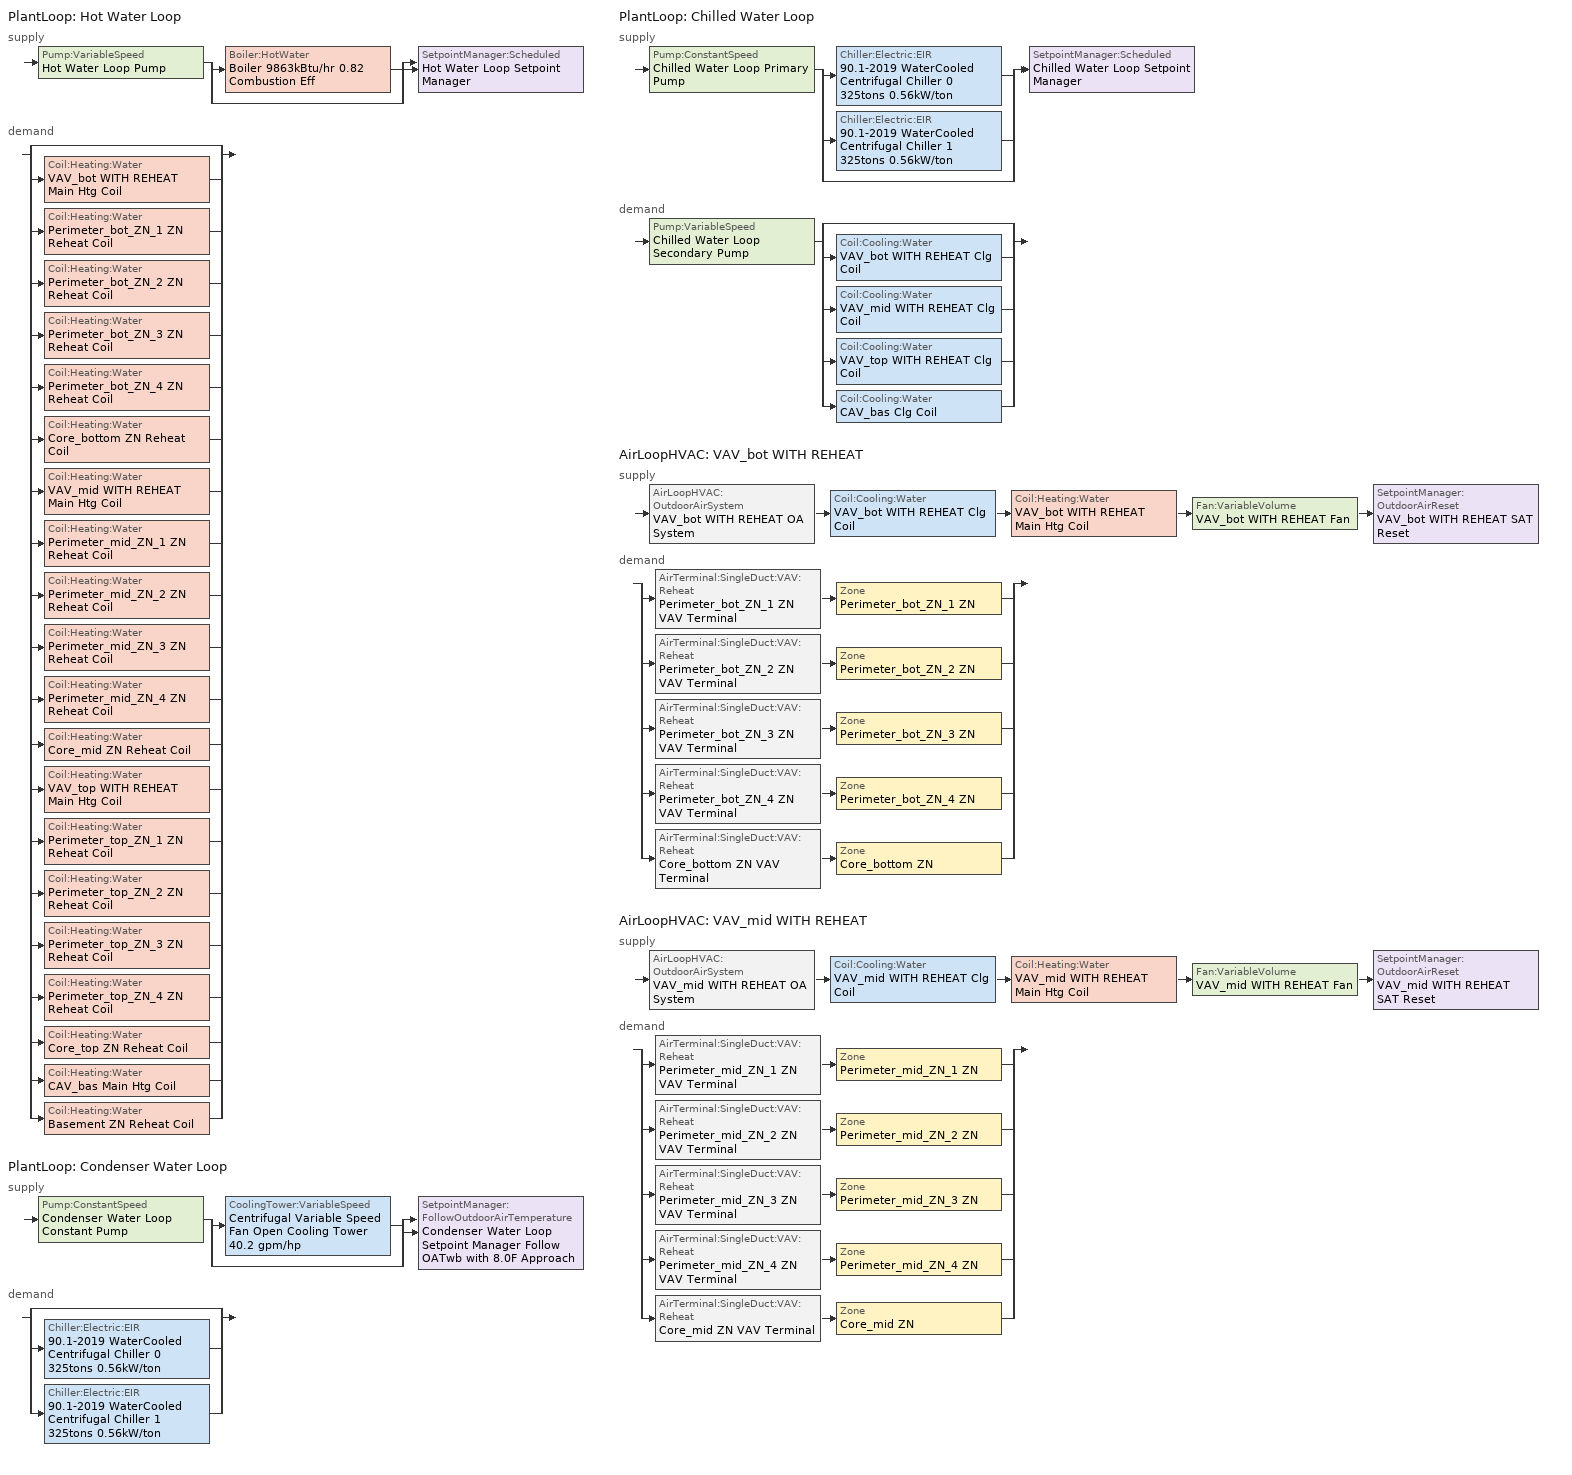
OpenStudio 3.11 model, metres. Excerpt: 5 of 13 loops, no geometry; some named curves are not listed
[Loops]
PlantLoop 'Hot Water Loop'
 supply: Pump:VariableSpeed 'Hot Water Loop Pump' > split
  | Boiler:HotWater 'Boiler 9863kBtu/hr 0.82 Combustion Eff'
  | bypass
  join > SetpointManager:Scheduled 'Hot Water Loop Setpoint Manager'
 demand: split
  | bypass
  | Coil:Heating:Water 'VAV_bot WITH REHEAT Main Htg Coil'
  | Coil:Heating:Water 'Perimeter_bot_ZN_1 ZN Reheat Coil'
  | Coil:Heating:Water 'Perimeter_bot_ZN_2 ZN Reheat Coil'
  | Coil:Heating:Water 'Perimeter_bot_ZN_3 ZN Reheat Coil'
  | Coil:Heating:Water 'Perimeter_bot_ZN_4 ZN Reheat Coil'
  | Coil:Heating:Water 'Core_bottom ZN Reheat Coil'
  | Coil:Heating:Water 'VAV_mid WITH REHEAT Main Htg Coil'
  | Coil:Heating:Water 'Perimeter_mid_ZN_1 ZN Reheat Coil'
  | Coil:Heating:Water 'Perimeter_mid_ZN_2 ZN Reheat Coil'
  | Coil:Heating:Water 'Perimeter_mid_ZN_3 ZN Reheat Coil'
  | Coil:Heating:Water 'Perimeter_mid_ZN_4 ZN Reheat Coil'
  | Coil:Heating:Water 'Core_mid ZN Reheat Coil'
  | Coil:Heating:Water 'VAV_top WITH REHEAT Main Htg Coil'
  | Coil:Heating:Water 'Perimeter_top_ZN_1 ZN Reheat Coil'
  | Coil:Heating:Water 'Perimeter_top_ZN_2 ZN Reheat Coil'
  | Coil:Heating:Water 'Perimeter_top_ZN_3 ZN Reheat Coil'
  | Coil:Heating:Water 'Perimeter_top_ZN_4 ZN Reheat Coil'
  | Coil:Heating:Water 'Core_top ZN Reheat Coil'
  | Coil:Heating:Water 'CAV_bas Main Htg Coil'
  | Coil:Heating:Water 'Basement ZN Reheat Coil'
PlantLoop 'Condenser Water Loop'
 supply: Pump:ConstantSpeed 'Condenser Water Loop Constant Pump' > split
  | CoolingTower:VariableSpeed 'Centrifugal Variable Speed Fan Open Cooling Tower 40.2 gpm/hp'
  | bypass
  join > SetpointManager:FollowOutdoorAirTemperature 'Condenser Water Loop Setpoint Manager Follow OATwb with 8.0F Approach'
 demand: split
  | bypass
  | Chiller:Electric:EIR '90.1-2019 WaterCooled  Centrifugal Chiller 0 325tons 0.56kW/ton'
  | Chiller:Electric:EIR '90.1-2019 WaterCooled  Centrifugal Chiller 1 325tons 0.56kW/ton'
PlantLoop 'Chilled Water Loop'
 supply: Pump:ConstantSpeed 'Chilled Water Loop Primary Pump' > split
  | Chiller:Electric:EIR '90.1-2019 WaterCooled  Centrifugal Chiller 0 325tons 0.56kW/ton'
  | Chiller:Electric:EIR '90.1-2019 WaterCooled  Centrifugal Chiller 1 325tons 0.56kW/ton'
  | bypass
  join > SetpointManager:Scheduled 'Chilled Water Loop Setpoint Manager'
 demand: Pump:VariableSpeed 'Chilled Water Loop Secondary Pump' > split
  | bypass
  | Coil:Cooling:Water 'VAV_bot WITH REHEAT Clg Coil'
  | Coil:Cooling:Water 'VAV_mid WITH REHEAT Clg Coil'
  | Coil:Cooling:Water 'VAV_top WITH REHEAT Clg Coil'
  | Coil:Cooling:Water 'CAV_bas Clg Coil'
AirLoopHVAC 'VAV_bot WITH REHEAT'
 supply: AirLoopHVAC:OutdoorAirSystem 'VAV_bot WITH REHEAT OA System' > Coil:Cooling:Water 'VAV_bot WITH REHEAT Clg Coil' > Coil:Heating:Water 'VAV_bot WITH REHEAT Main Htg Coil' > Fan:VariableVolume 'VAV_bot WITH REHEAT Fan' > SetpointManager:OutdoorAirReset 'VAV_bot WITH REHEAT SAT Reset'
 demand: split
  | AirTerminal:SingleDuct:VAV:Reheat 'Perimeter_bot_ZN_1 ZN VAV Terminal' > Zone 'Perimeter_bot_ZN_1 ZN'
  | AirTerminal:SingleDuct:VAV:Reheat 'Perimeter_bot_ZN_2 ZN VAV Terminal' > Zone 'Perimeter_bot_ZN_2 ZN'
  | AirTerminal:SingleDuct:VAV:Reheat 'Perimeter_bot_ZN_3 ZN VAV Terminal' > Zone 'Perimeter_bot_ZN_3 ZN'
  | AirTerminal:SingleDuct:VAV:Reheat 'Perimeter_bot_ZN_4 ZN VAV Terminal' > Zone 'Perimeter_bot_ZN_4 ZN'
  | AirTerminal:SingleDuct:VAV:Reheat 'Core_bottom ZN VAV Terminal' > Zone 'Core_bottom ZN'
AirLoopHVAC 'VAV_mid WITH REHEAT'
 supply: AirLoopHVAC:OutdoorAirSystem 'VAV_mid WITH REHEAT OA System' > Coil:Cooling:Water 'VAV_mid WITH REHEAT Clg Coil' > Coil:Heating:Water 'VAV_mid WITH REHEAT Main Htg Coil' > Fan:VariableVolume 'VAV_mid WITH REHEAT Fan' > SetpointManager:OutdoorAirReset 'VAV_mid WITH REHEAT SAT Reset'
 demand: split
  | AirTerminal:SingleDuct:VAV:Reheat 'Perimeter_mid_ZN_1 ZN VAV Terminal' > Zone 'Perimeter_mid_ZN_1 ZN'
  | AirTerminal:SingleDuct:VAV:Reheat 'Perimeter_mid_ZN_2 ZN VAV Terminal' > Zone 'Perimeter_mid_ZN_2 ZN'
  | AirTerminal:SingleDuct:VAV:Reheat 'Perimeter_mid_ZN_3 ZN VAV Terminal' > Zone 'Perimeter_mid_ZN_3 ZN'
  | AirTerminal:SingleDuct:VAV:Reheat 'Perimeter_mid_ZN_4 ZN VAV Terminal' > Zone 'Perimeter_mid_ZN_4 ZN'
  | AirTerminal:SingleDuct:VAV:Reheat 'Core_mid ZN VAV Terminal' > Zone 'Core_mid ZN'
[Sizing:Zone] Zone Cooling Design Supply Air Temperature Input Method=SupplyAirTemperature; Zone Cooling Design Supply Air Temperature Difference {deltaC}=11.11; Zone Heating Design Supply Air Temperature Input Method=SupplyAirTemperature; Zone Heating Design Supply Air Temperature {C}=40; Zone Heating Design Supply Air Temperature Difference {deltaC}=11.11; Zone Cooling Design Supply Air Humidity Ratio {kg-H2O/kg-air}=0.0085; Zone Heating Design Supply Air Humidity Ratio {kg-H2O/kg-air}=0.008; Heating Design Air Flow Method=DesignDay; Account for Dedicated Outdoor Air System=No; Dedicated Outdoor Air System Control Strategy=NeutralSupplyAir; Dedicated Outdoor Air Low Setpoint Temperature for Design {C}=autosize; Dedicated Outdoor Air High Setpoint Temperature for Design {C}=autosize; Zone Load Sizing Method=Sensible Load Only No Latent Load; Zone Latent Cooling Design Supply Air Humidity Ratio Input Method=HumidityRatioDifference; Zone Cooling Design Supply Air Humidity Ratio Difference {kgWater/kgDryAir}=0.005; Zone Latent Heating Design Supply Air Humidity Ratio Input Method=HumidityRatioDifference; Zone Humidification Design Supply Air Humidity Ratio Difference {kgWater/kgDryAir}=0.005; Sizing Option=Coincident; Heating Coil Sizing Method=None; Maximum Heating Capacity To Cooling Load Sizing Ratio {W/W}=1
Name | Zone Cooling Design Supply Air Temperature {C} | Cooling Design Air Flow Method | Heating Maximum Air Flow Fraction | Design Minimum Zone Ventilation Efficiency
Core_bottom ZN; Core_mid ZN; Perimeter_bot_ZN_1 ZN; Perimeter_bot_ZN_2 ZN; Perimeter_bot_ZN_3 ZN; Perimeter_bot_ZN_4 ZN; Perimeter_mid_ZN_1 ZN; Perimeter_mid_ZN_2 ZN; Perimeter_mid_ZN_3 ZN; Perimeter_mid_ZN_4 ZN | 12.7778 | DesignDayWithLimit | 1 | 0.6
GroundFloor_Plenum ZN; MidFloor_Plenum ZN; TopFloor_Plenum ZN | 14 | DesignDay
[Zone equipment]
Core_bottom ZN: Core_bottom ZN VAV Terminal
Core_mid ZN: Core_mid ZN VAV Terminal
Perimeter_bot_ZN_1 ZN: Perimeter_bot_ZN_1 ZN VAV Terminal
Perimeter_bot_ZN_2 ZN: Perimeter_bot_ZN_2 ZN VAV Terminal
Perimeter_bot_ZN_3 ZN: Perimeter_bot_ZN_3 ZN VAV Terminal
Perimeter_bot_ZN_4 ZN: Perimeter_bot_ZN_4 ZN VAV Terminal
Perimeter_mid_ZN_1 ZN: Perimeter_mid_ZN_1 ZN VAV Terminal
Perimeter_mid_ZN_2 ZN: Perimeter_mid_ZN_2 ZN VAV Terminal
Perimeter_mid_ZN_3 ZN: Perimeter_mid_ZN_3 ZN VAV Terminal
Perimeter_mid_ZN_4 ZN: Perimeter_mid_ZN_4 ZN VAV Terminal
[PlantLoop] Glycol Concentration=0; Plant Loop Volume {m3}=Autocalculate; Load Distribution Scheme=Optimal
Name | Fluid Type | Minimum Loop Temperature {C} | Maximum Loop Temperature {C} | Common Pipe Simulation
Hot Water Loop | Water | 10
Condenser Water Loop |  | 5 | 80
Chilled Water Loop |  | 1 | 40 | CommonPipe
[Sizing:Plant]
Name | Loop Type | Design Loop Exit Temperature {C} | Loop Design Temperature Difference {deltaC} | Sizing Option | Zone Timesteps in Averaging Window | Coincident Sizing Factor Mode
Hot Water Loop | Heating | 82.2222 | 11.1111 | NonCoincident | 1 | None
Condenser Water Loop | Condenser | 29.4444 | 5.55556 | Coincident | 6 | GlobalCoolingSizingFactor
Chilled Water Loop | Cooling | 6.66667 | 8.33333 | NonCoincident | 1 | None
[SetpointManager:Scheduled] Control Variable=Temperature
Name | Schedule | Setpoint Node or NodeList
Hot Water Loop Setpoint Manager | Hot Water Loop Temp - 180F | Hot Water Loop Supply Outlet Node
Chilled Water Loop Setpoint Manager | Chilled Water Loop Temp - 44F | Chilled Water Loop Supply Outlet Node
[Pump:VariableSpeed] Motor Efficiency=0.946296; Coefficient 1 of the Part Load Performance Curve=0; Coefficient 2 of the Part Load Performance Curve=0.0205; Coefficient 3 of the Part Load Performance Curve=0.4101; Coefficient 4 of the Part Load Performance Curve=0.5753; Pump Control Type=Intermittent; Skin Loss Radiative Fraction=0.5; Design Power Sizing Method=PowerPerFlowPerPressure; Design Electric Power per Unit Flow Rate {W/(m3/s)}=348701.1; Design Shaft Power per Unit Flow Rate per Unit Head {W-s/m3-Pa}=1.28205; Design Minimum Flow Rate Fraction=0
Name | Rated Pump Head {Pa} | Fraction of Motor Inefficiencies to Fluid Stream
Hot Water Loop Pump | 179344
Chilled Water Loop Secondary Pump | 134508 | 0
[Boiler:HotWater]
Boiler 9863kBtu/hr 0.82 Combustion Eff: Fuel Type=NaturalGas; Nominal Thermal Efficiency=0.813; Efficiency Curve Temperature Evaluation Variable=LeavingBoiler; Normalized Boiler Efficiency Curve=Boiler with Minimum Turndown; Minimum Part Load Ratio=0; Maximum Part Load Ratio=1.2; Optimum Part Load Ratio=1; Water Outlet Upper Temperature Limit {C}=95; Boiler Flow Mode=LeavingSetpointModulated; On Cycle Parasitic Electric Load {W}=0; Off Cycle Parasitic Fuel Load {W}=0; Sizing Factor=1
[SetpointManager:FollowOutdoorAirTemperature]
Condenser Water Loop Setpoint Manager Follow OATwb with 8.0F Approach: Control Variable=Temperature; Reference Temperature Type=OutdoorAirWetBulb; Offset Temperature Difference {deltaC}=4.44444; Maximum Setpoint Temperature {C}=29.4444; Minimum Setpoint Temperature {C}=21.1111; Setpoint Node or NodeList=Condenser Water Loop Supply Outlet Node
[Pump:ConstantSpeed] Rated Flow Rate {m3/s}=autosize; Rated Power Consumption {W}=autosize; Fraction of Motor Inefficiencies to Fluid Stream=0; Pump Control Type=Intermittent; Design Power Sizing Method=PowerPerFlowPerPressure; Design Electric Power per Unit Flow Rate {W/(m3/s)}=348701.1; Design Shaft Power per Unit Flow Rate per Unit Head {W-s/m3-Pa}=1.28205
Name | Rated Pump Head {Pa} | Motor Efficiency
Condenser Water Loop Constant Pump | 148557 | 0.955395
Chilled Water Loop Primary Pump | 44836 | 0.927087
[CoolingTower:VariableSpeed]
Centrifugal Variable Speed Fan Open Cooling Tower 40.2 gpm/hp: Model Type=CoolToolsCrossFlow; Design Inlet Air Wet-Bulb Temperature {C}=25; Design Approach Temperature {deltaC}=4.44444; Design Range Temperature {deltaC}=5.55556; Design Water Flow Rate {m3/s}=autosize; Design Air Flow Rate {m3/s}=autosize; Design Fan Power {W}=36333.9; Fan Power Ratio Function of Air Flow Rate Ratio Curve=VSD-TWR-FAN-FPLR; Minimum Air Flow Rate Ratio=0.2; Fraction of Tower Capacity in Free Convection Regime=0.125; Basin Heater Capacity {W/K}=0; Basin Heater Setpoint Temperature {C}=2; Evaporation Loss Mode=SaturatedExit; Evaporation Loss Factor {percent/K}=0.2; Drift Loss Percent {percent}=0.008; Blowdown Calculation Mode=ConcentrationRatio; Blowdown Concentration Ratio=3; Number of Cells=2; Cell Control=MaximalCell; Sizing Factor=1
[Chiller:Electric:EIR] Reference Capacity {W}=Autosize; Reference COP {W/W}=6.28036; Reference Leaving Chilled Water Temperature {C}=6.66667; Reference Entering Condenser Fluid Temperature {C}=35; Reference Chilled Water Flow Rate {m3/s}=Autosize; Cooling Capacity Function of Temperature Curve=WaterCooled_Centrifugal_Chiller_2010_PathA_CAPFT; Electric Input to Cooling Output Ratio Function of Temperature Curve=WaterCooled_Centrifugal_Chiller_2010_PathA_EIRFT; Electric Input to Cooling Output Ratio Function of Part Load Ratio Curve=ChlrWtrCentPathAAllEIRRatio_fQRatio; Minimum Part Load Ratio=0.15; Maximum Part Load Ratio=1; Optimum Part Load Ratio=1; Minimum Unloading Ratio=0.25; Condenser Type=WaterCooled; Leaving Chilled Water Lower Temperature Limit {C}=2.22222; Chiller Flow Mode=ConstantFlow; Design Heat Recovery Water Flow Rate {m3/s}=Autosize; Sizing Factor=0.5; Basin Heater Setpoint Temperature {C}=10; Condenser Heat Recovery Relative Capacity Fraction=1; Condenser Flow Control=ConstantFlow; Condenser Minimum Flow Fraction=0.2; Thermosiphon Minimum Temperature Difference=0
90.1-2019 WaterCooled  Centrifugal Chiller 0 325tons 0.56kW/ton; 90.1-2019 WaterCooled  Centrifugal Chiller 1 325tons 0.56kW/ton
[AirLoopHVAC] Availability Schedule=OfficeLarge HVACOperationSchd; Design Supply Air Flow Rate {m3/s}=autosize; Design Return Air Flow Fraction of Supply Air Flow=1
VAV_bot WITH REHEAT; VAV_mid WITH REHEAT
[Sizing:System] Type of Load to Size On=Sensible; Central Heating Maximum System Air Flow Ratio=0.3; Preheat Design Temperature {C}=7.22222; Preheat Design Humidity Ratio {kg-H2O/kg-Air}=0.008; Precool Design Temperature {C}=12.7778; Precool Design Humidity Ratio {kg-H2O/kg-Air}=0.008; Central Cooling Design Supply Air Temperature {C}=12.7778; Central Heating Design Supply Air Temperature {C}=12.7778; Sizing Option=Coincident; 100% Outdoor Air in Cooling=No; 100% Outdoor Air in Heating=No; Central Cooling Design Supply Air Humidity Ratio {kg-H2O/kg-Air}=0.0085; Central Heating Design Supply Air Humidity Ratio {kg-H2O/kg-Air}=0.008; Cooling Design Air Flow Method=DesignDay; Heating Design Air Flow Method=DesignDay; System Outdoor Air Method=ZoneSum; Zone Maximum Outdoor Air Fraction=1; Cooling Supply Air Flow Rate Per Floor Area {m3/s-m2}=0.00996765; Cooling Fraction of Autosized Cooling Supply Air Flow Rate=1; Cooling Supply Air Flow Rate Per Unit Cooling Capacity {m3/s-W}=3.94755e-05; Heating Supply Air Flow Rate Per Floor Area {m3/s-m2}=0.00996765; Heating Fraction of Autosized Heating Supply Air Flow Rate=1; Heating Fraction of Autosized Cooling Supply Air Flow Rate=1; Heating Supply Air Flow Rate Per Unit Heating Capacity {m3/s-W}=3.15882e-05; Cooling Design Capacity Method=CoolingDesignCapacity; Cooling Design Capacity {W}=autosize; Cooling Design Capacity Per Floor Area {W/m2}=234.7; Fraction of Autosized Cooling Design Capacity=1; Heating Design Capacity Method=HeatingDesignCapacity; Heating Design Capacity {W}=autosize; Heating Design Capacity Per Floor Area {W/m2}=157; Fraction of Autosized Heating Design Capacity=1; Central Cooling Capacity Control Method=OnOff; Occupant Diversity=autosize; Heating Coil Sizing Method=None; Maximum Heating Capacity To Cooling Capacity Sizing Ratio {W/W}=1
Name | Design Outdoor Air Flow Rate {m3/s}
VAV_bot WITH REHEAT | 2.03056
VAV_mid WITH REHEAT | 20.3056
[Fan:VariableVolume] Availability Schedule=Always On Discrete; Pressure Rise {Pa}=1389.92; Maximum Flow Rate {m3/s}=Autosize; Fan Power Minimum Flow Rate Input Method=Fraction; Fan Power Minimum Flow Fraction=0.1; Fan Power Minimum Air Flow Rate {m3/s}=0; Motor In Airstream Fraction=1; Fan Power Coefficient 1=0.0407599; Fan Power Coefficient 2=0.088045; Fan Power Coefficient 3=-0.0729261; Fan Power Coefficient 4=0.94374; Fan Power Coefficient 5=0
Name | Fan Total Efficiency | Motor Efficiency
VAV_bot WITH REHEAT Fan | 0.6084 | 0.936
VAV_mid WITH REHEAT Fan | 0.6253 | 0.962
[Coil:Heating:Water] Availability Schedule=Always On Discrete; Rated Inlet Water Temperature {C}=82.2222; Rated Outlet Water Temperature {C}=71.1111
Name | Rated Inlet Air Temperature {C} | Rated Outlet Air Temperature {C}
VAV_bot WITH REHEAT Main Htg Coil; VAV_mid WITH REHEAT Main Htg Coil; VAV_top WITH REHEAT Main Htg Coil | 7.22222 | 12.7778
Perimeter_bot_ZN_1 ZN Reheat Coil; Perimeter_bot_ZN_2 ZN Reheat Coil; Perimeter_bot_ZN_3 ZN Reheat Coil; Perimeter_bot_ZN_4 ZN Reheat Coil; Core_bottom ZN Reheat Coil; Perimeter_mid_ZN_1 ZN Reheat Coil; Perimeter_mid_ZN_2 ZN Reheat Coil; Perimeter_mid_ZN_3 ZN Reheat Coil; Perimeter_mid_ZN_4 ZN Reheat Coil; Core_mid ZN Reheat Coil; Perimeter_top_ZN_1 ZN Reheat Coil; Perimeter_top_ZN_2 ZN Reheat Coil; Perimeter_top_ZN_3 ZN Reheat Coil; Perimeter_top_ZN_4 ZN Reheat Coil; Core_top ZN Reheat Coil | 12.7778 | 40
CAV_bas Main Htg Coil | 7.22222 | 16.6667
Basement ZN Reheat Coil | 16.6667 | 50
[Controller:WaterCoil] Minimum Actuated Flow {m3/s}=0
Name | Water Coil | Action | Controller Convergence Tolerance {deltaC}
VAV_bot WITH REHEAT Main Htg Coil Controller | VAV_bot WITH REHEAT Main Htg Coil | Normal | 0.1
VAV_bot WITH REHEAT Clg Coil Controller | VAV_bot WITH REHEAT Clg Coil | Reverse
Perimeter_bot_ZN_1 ZN Reheat Coil Controller | Perimeter_bot_ZN_1 ZN Reheat Coil | Normal | 0.1
Perimeter_bot_ZN_2 ZN Reheat Coil Controller | Perimeter_bot_ZN_2 ZN Reheat Coil | Normal | 0.1
Perimeter_bot_ZN_3 ZN Reheat Coil Controller | Perimeter_bot_ZN_3 ZN Reheat Coil | Normal | 0.1
Perimeter_bot_ZN_4 ZN Reheat Coil Controller | Perimeter_bot_ZN_4 ZN Reheat Coil | Normal | 0.1
Core_bottom ZN Reheat Coil Controller | Core_bottom ZN Reheat Coil | Normal | 0.1
VAV_mid WITH REHEAT Main Htg Coil Controller | VAV_mid WITH REHEAT Main Htg Coil | Normal | 0.1
VAV_mid WITH REHEAT Clg Coil Controller | VAV_mid WITH REHEAT Clg Coil | Reverse
Perimeter_mid_ZN_1 ZN Reheat Coil Controller | Perimeter_mid_ZN_1 ZN Reheat Coil | Normal | 0.1
Perimeter_mid_ZN_2 ZN Reheat Coil Controller | Perimeter_mid_ZN_2 ZN Reheat Coil | Normal | 0.1
Perimeter_mid_ZN_3 ZN Reheat Coil Controller | Perimeter_mid_ZN_3 ZN Reheat Coil | Normal | 0.1
Perimeter_mid_ZN_4 ZN Reheat Coil Controller | Perimeter_mid_ZN_4 ZN Reheat Coil | Normal | 0.1
Core_mid ZN Reheat Coil Controller | Core_mid ZN Reheat Coil | Normal | 0.1
VAV_top WITH REHEAT Main Htg Coil Controller | VAV_top WITH REHEAT Main Htg Coil | Normal | 0.1
VAV_top WITH REHEAT Clg Coil Controller | VAV_top WITH REHEAT Clg Coil | Reverse
Perimeter_top_ZN_1 ZN Reheat Coil Controller | Perimeter_top_ZN_1 ZN Reheat Coil | Normal | 0.1
Perimeter_top_ZN_2 ZN Reheat Coil Controller | Perimeter_top_ZN_2 ZN Reheat Coil | Normal | 0.1
Perimeter_top_ZN_3 ZN Reheat Coil Controller | Perimeter_top_ZN_3 ZN Reheat Coil | Normal | 0.1
Perimeter_top_ZN_4 ZN Reheat Coil Controller | Perimeter_top_ZN_4 ZN Reheat Coil | Normal | 0.1
Core_top ZN Reheat Coil Controller | Core_top ZN Reheat Coil | Normal | 0.1
CAV_bas Main Htg Coil Controller | CAV_bas Main Htg Coil | Normal | 0.1
CAV_bas Clg Coil Controller | CAV_bas Clg Coil | Reverse
Basement ZN Reheat Coil Controller | Basement ZN Reheat Coil | Normal | 0.1
[Coil:Cooling:Water] Availability Schedule=Always On Discrete; Design Inlet Water Temperature {C}=Autosize; Heat Exchanger Configuration=CrossFlow
VAV_bot WITH REHEAT Clg Coil; VAV_mid WITH REHEAT Clg Coil; VAV_top WITH REHEAT Clg Coil; CAV_bas Clg Coil
[Controller:OutdoorAir] Minimum Outdoor Air Flow Rate {m3/s}=0; Maximum Outdoor Air Flow Rate {m3/s}=Autosize; Economizer Control Type=DifferentialEnthalpy; Economizer Control Action Type=ModulateFlow; Lockout Type=LockoutWithHeating; Minimum Limit Type=FixedMinimum; Minimum Outdoor Air Schedule=OfficeLarge MinOA_MotorizedDamper_Sched; High Humidity Control=No; High Humidity Outdoor Air Flow Ratio=1; Control High Indoor Humidity Based on Outdoor Humidity Ratio=Yes; Heat Recovery Bypass Control Type=BypassWhenOAFlowGreaterThanMinimum; Economizer Operation Staging=InterlockedWithMechanicalCooling
Name | Maximum Fraction of Outdoor Air Schedule | Controller Mechanical Ventilation
VAV_bot WITH REHEAT OA Controller | VAV_bot WITH REHEAT_MAX_OA_FRAC | VAV_bot WITH REHEAT Vent Controller
VAV_mid WITH REHEAT OA Controller | VAV_mid WITH REHEAT_MAX_OA_FRAC | VAV_mid WITH REHEAT Vent Controller
[Controller:MechanicalVentilation] Availability Schedule=Always On Discrete; System Outdoor Air Method=Standard62.1VentilationRateProcedureWithLimit
VAV_bot WITH REHEAT Vent Controller; VAV_mid WITH REHEAT Vent Controller
[AirLoopHVAC:OutdoorAirSystem]
Name | Controller
VAV_bot WITH REHEAT OA System | VAV_bot WITH REHEAT OA Controller
VAV_mid WITH REHEAT OA System | VAV_mid WITH REHEAT OA Controller
[AvailabilityManager:NightCycle] Applicability Schedule=Always On Discrete; Control Type=CycleOnAny; Thermostat Tolerance {deltaC}=1
Name | Cycling Run Time {s}
Availability Manager Night Cycle 1; Availability Manager Night Cycle 2; Availability Manager Night Cycle 3 | 1800
Availability Manager Night Cycle 4; Availability Manager Night Cycle 5; Availability Manager Night Cycle 6; Availability Manager Night Cycle 7; Availability Manager Night Cycle 8 | 3600
[AirTerminal:SingleDuct:VAV:Reheat] Availability Schedule=Always On Discrete; Maximum Air Flow Rate {m3/s}=AutoSize; Zone Minimum Air Flow Input Method=Scheduled; Constant Minimum Air Flow Fraction=0; Fixed Minimum Air Flow Rate {m3/s}=0; Maximum Hot Water or Steam Flow Rate {m3/s}=AutoSize; Minimum Hot Water or Steam Flow Rate {m3/s}=0; Convergence Tolerance=0.001; Damper Heating Action=ReverseWithLimits; Maximum Flow per Zone Floor Area During Reheat {m3/s-m2}=AutoSize; Maximum Flow Fraction During Reheat=0.5; Maximum Reheat Air Temperature {C}=40; Control For Outdoor Air=No
Name | Minimum Air Flow Fraction Schedule | Reheat Coil
Perimeter_bot_ZN_1 ZN VAV Terminal | Perimeter_bot_ZN_1 ZN VAV Terminal - MDP - adjusted | Perimeter_bot_ZN_1 ZN Reheat Coil
Perimeter_bot_ZN_2 ZN VAV Terminal | Perimeter_bot_ZN_2 ZN VAV Terminal - MDP - adjusted | Perimeter_bot_ZN_2 ZN Reheat Coil
Perimeter_bot_ZN_3 ZN VAV Terminal | Perimeter_bot_ZN_3 ZN VAV Terminal - MDP - adjusted | Perimeter_bot_ZN_3 ZN Reheat Coil
Perimeter_bot_ZN_4 ZN VAV Terminal | Perimeter_bot_ZN_4 ZN VAV Terminal - MDP - adjusted | Perimeter_bot_ZN_4 ZN Reheat Coil
Core_bottom ZN VAV Terminal | Core_bottom ZN VAV Terminal - MDP - adjusted | Core_bottom ZN Reheat Coil
Perimeter_mid_ZN_1 ZN VAV Terminal | Perimeter_mid_ZN_1 ZN VAV Terminal - MDP - adjusted | Perimeter_mid_ZN_1 ZN Reheat Coil
Perimeter_mid_ZN_2 ZN VAV Terminal | Perimeter_mid_ZN_2 ZN VAV Terminal - MDP - adjusted | Perimeter_mid_ZN_2 ZN Reheat Coil
Perimeter_mid_ZN_3 ZN VAV Terminal | Perimeter_mid_ZN_3 ZN VAV Terminal - MDP - adjusted | Perimeter_mid_ZN_3 ZN Reheat Coil
Perimeter_mid_ZN_4 ZN VAV Terminal | Perimeter_mid_ZN_4 ZN VAV Terminal - MDP - adjusted | Perimeter_mid_ZN_4 ZN Reheat Coil
Core_mid ZN VAV Terminal | Core_mid ZN VAV Terminal - MDP - adjusted | Core_mid ZN Reheat Coil
[AirLoopHVAC:ReturnPlenum]
Name | ThermalZone
Air Loop HVAC Return Plenum 1 | GroundFloor_Plenum ZN
Air Loop HVAC Return Plenum 2 | MidFloor_Plenum ZN
Air Loop HVAC Return Plenum 3 | TopFloor_Plenum ZN
[EnergyManagementSystem:Sensor]
Name | Output Variable or Output Meter | Output Variable or Output Meter Index Key
Facility_Int_LTG | InteriorLights:Electricity
Business_Sensor | Schedule Value | OfficeLarge_BUSINESS_SCH
OAT; OAT_1; OAT_2; OAT_3 | Site Outdoor Air Drybulb Temperature | Environment
[EnergyManagementSystem:Program]
Transformer_Load_Prog: SET Wired_LTG = Facility_Int_LTG*0.0281
SET_ems_Basement_Light_EMS_Program: SET ems_Basement_LSr_IP=0.093*ems_Basement_LSr/2779.42661918; IF (Business_Sensor <= 0) && (ems_Basement_LSr_IP >= 0.02); SET ems_Basement_Light1_Actuator = 0.02*2779.42661918/0.09290304; ELSE; SET ems_Basement_Light1_Actuator = NULL; ENDIF
SET_ems_Core_bottom_Light_EMS_Program: SET ems_Core_bottom_LSr_IP=0.093*ems_Core_bottom_LSr/2496.1204595199997; IF (Business_Sensor <= 0) && (ems_Core_bottom_LSr_IP >= 0.02); SET ems_Core_bottom_Light1_Actuator = 0.02*2496.1204595199997/0.09290304; ELSE; SET ems_Core_bottom_Light1_Actuator = NULL; ENDIF
SET_ems_Core_mid_Light_EMS_Program: SET ems_Core_mid_LSr_IP=0.093*ems_Core_mid_LSr/2496.1204595199997; IF (Business_Sensor <= 0) && (ems_Core_mid_LSr_IP >= 0.02); SET ems_Core_mid_Light1_Actuator = 0.02*2496.1204595199997/0.09290304; ELSE; SET ems_Core_mid_Light1_Actuator = NULL; ENDIF
SET_ems_Core_top_Light_EMS_Program: SET ems_Core_top_LSr_IP=0.093*ems_Core_top_LSr/2496.1204595199997; IF (Business_Sensor <= 0) && (ems_Core_top_LSr_IP >= 0.02); SET ems_Core_top_Light1_Actuator = 0.02*2496.1204595199997/0.09290304; ELSE; SET ems_Core_top_Light1_Actuator = NULL; ENDIF
SET_ems_Perimeter_bot_ZN_1_Light_EMS_Program: SET ems_Perimeter_bot_ZN_1_LSr_IP=0.093*ems_Perimeter_bot_ZN_1_LSr/313.4196888; IF (Business_Sensor <= 0) && (ems_Perimeter_bot_ZN_1_LSr_IP >= 0.02); SET ems_Perimeter_bot_ZN_1_Light1_Actuator = 0.02*313.4196888/0.09290304; ELSE; SET ems_Perimeter_bot_ZN_1_Light1_Actuator = NULL; ENDIF
SET_ems_Perimeter_bot_ZN_2_Light_EMS_Program: SET ems_Perimeter_bot_ZN_2_LSr_IP=0.093*ems_Perimeter_bot_ZN_2_LSr/201.97514933999997; IF (Business_Sensor <= 0) && (ems_Perimeter_bot_ZN_2_LSr_IP >= 0.02); SET ems_Perimeter_bot_ZN_2_Light1_Actuator = 0.02*201.97514933999997/0.09290304; ELSE; SET ems_Perimeter_bot_ZN_2_Light1_Actuator = NULL; ENDIF
SET_ems_Perimeter_bot_ZN_3_Light_EMS_Program: SET ems_Perimeter_bot_ZN_3_LSr_IP=0.093*ems_Perimeter_bot_ZN_3_LSr/313.41283540000006; IF (Business_Sensor <= 0) && (ems_Perimeter_bot_ZN_3_LSr_IP >= 0.02); SET ems_Perimeter_bot_ZN_3_Light1_Actuator = 0.02*313.41283540000006/0.09290304; ELSE; SET ems_Perimeter_bot_ZN_3_Light1_Actuator = NULL; ENDIF
SET_ems_Perimeter_bot_ZN_4_Light_EMS_Program: SET ems_Perimeter_bot_ZN_4_LSr_IP=0.093*ems_Perimeter_bot_ZN_4_LSr/201.97514933999997; IF (Business_Sensor <= 0) && (ems_Perimeter_bot_ZN_4_LSr_IP >= 0.02); SET ems_Perimeter_bot_ZN_4_Light1_Actuator = 0.02*201.97514933999997/0.09290304; ELSE; SET ems_Perimeter_bot_ZN_4_Light1_Actuator = NULL; ENDIF
SET_ems_Perimeter_mid_ZN_1_Light_EMS_Program: SET ems_Perimeter_mid_ZN_1_LSr_IP=0.093*ems_Perimeter_mid_ZN_1_LSr/313.4196888; IF (Business_Sensor <= 0) && (ems_Perimeter_mid_ZN_1_LSr_IP >= 0.02); SET ems_Perimeter_mid_ZN_1_Light1_Actuator = 0.02*313.4196888/0.09290304; ELSE; SET ems_Perimeter_mid_ZN_1_Light1_Actuator = NULL; ENDIF
SET_ems_Perimeter_mid_ZN_2_Light_EMS_Program: SET ems_Perimeter_mid_ZN_2_LSr_IP=0.093*ems_Perimeter_mid_ZN_2_LSr/201.97514933999997; IF (Business_Sensor <= 0) && (ems_Perimeter_mid_ZN_2_LSr_IP >= 0.02); SET ems_Perimeter_mid_ZN_2_Light1_Actuator = 0.02*201.97514933999997/0.09290304; ELSE; SET ems_Perimeter_mid_ZN_2_Light1_Actuator = NULL; ENDIF
SET_ems_Perimeter_mid_ZN_3_Light_EMS_Program: SET ems_Perimeter_mid_ZN_3_LSr_IP=0.093*ems_Perimeter_mid_ZN_3_LSr/313.41283540000006; IF (Business_Sensor <= 0) && (ems_Perimeter_mid_ZN_3_LSr_IP >= 0.02); SET ems_Perimeter_mid_ZN_3_Light1_Actuator = 0.02*313.41283540000006/0.09290304; ELSE; SET ems_Perimeter_mid_ZN_3_Light1_Actuator = NULL; ENDIF
SET_ems_Perimeter_mid_ZN_4_Light_EMS_Program: SET ems_Perimeter_mid_ZN_4_LSr_IP=0.093*ems_Perimeter_mid_ZN_4_LSr/201.97514933999997; IF (Business_Sensor <= 0) && (ems_Perimeter_mid_ZN_4_LSr_IP >= 0.02); SET ems_Perimeter_mid_ZN_4_Light1_Actuator = 0.02*201.97514933999997/0.09290304; ELSE; SET ems_Perimeter_mid_ZN_4_Light1_Actuator = NULL; ENDIF
SET_ems_Perimeter_top_ZN_1_Light_EMS_Program: SET ems_Perimeter_top_ZN_1_LSr_IP=0.093*ems_Perimeter_top_ZN_1_LSr/313.4196888; IF (Business_Sensor <= 0) && (ems_Perimeter_top_ZN_1_LSr_IP >= 0.02); SET ems_Perimeter_top_ZN_1_Light1_Actuator = 0.02*313.4196888/0.09290304; ELSE; SET ems_Perimeter_top_ZN_1_Light1_Actuator = NULL; ENDIF
SET_ems_Perimeter_top_ZN_2_Light_EMS_Program: SET ems_Perimeter_top_ZN_2_LSr_IP=0.093*ems_Perimeter_top_ZN_2_LSr/201.97514933999997; IF (Business_Sensor <= 0) && (ems_Perimeter_top_ZN_2_LSr_IP >= 0.02); SET ems_Perimeter_top_ZN_2_Light1_Actuator = 0.02*201.97514933999997/0.09290304; ELSE; SET ems_Perimeter_top_ZN_2_Light1_Actuator = NULL; ENDIF
SET_ems_Perimeter_top_ZN_3_Light_EMS_Program: SET ems_Perimeter_top_ZN_3_LSr_IP=0.093*ems_Perimeter_top_ZN_3_LSr/313.41283540000006; IF (Business_Sensor <= 0) && (ems_Perimeter_top_ZN_3_LSr_IP >= 0.02); SET ems_Perimeter_top_ZN_3_Light1_Actuator = 0.02*313.41283540000006/0.09290304; ELSE; SET ems_Perimeter_top_ZN_3_Light1_Actuator = NULL; ENDIF
SET_ems_Perimeter_top_ZN_4_Light_EMS_Program: SET ems_Perimeter_top_ZN_4_LSr_IP=0.093*ems_Perimeter_top_ZN_4_LSr/201.97514933999997; IF (Business_Sensor <= 0) && (ems_Perimeter_top_ZN_4_LSr_IP >= 0.02); SET ems_Perimeter_top_ZN_4_Light1_Actuator = 0.02*201.97514933999997/0.09290304; ELSE; SET ems_Perimeter_top_ZN_4_Light1_Actuator = NULL; ENDIF
ems_DataCenter_basement_ZN_6_ZN_PSZ_AC_Data_Center_OptimumStartProg0: IF DaylightSavings==0 && DayOfWeek>1 && Hour==5 && OAT<23.9 && OAT>1.7; SET ems_DataCenter_basement_ZN_6_ZN_PSZ_AC_Data_Center_ClgSch0 = 29.4; SET ems_DataCenter_basement_ZN_6_ZN_PSZ_AC_Data_Center_HtgSch0 = 15.6; ELSEIF DaylightSavings==0 && DayOfWeek==1 && Hour==7 && OAT<23.9 && OAT>1.7; SET ems_DataCenter_basement_ZN_6_ZN_PSZ_AC_Data_Center_ClgSch0 = 29.4; SET ems_DataCenter_basement_ZN_6_ZN_PSZ_AC_Data_Center_HtgSch0 = 15.6; ELSEIF DaylightSavings==1 && DayOfWeek>1 && Hour==4 && OAT<23.9 && OAT>1.7; SET ems_DataCenter_basement_ZN_6_ZN_PSZ_AC_Data_Center_ClgSch0 = 29.4; SET ems_DataCenter_basement_ZN_6_ZN_PSZ_AC_Data_Center_HtgSch0 = 15.6; ELSEIF DaylightSavings==1 && DayOfWeek==1 && Hour==6 && OAT<23.9 && OAT>1.7; SET ems_DataCenter_basement_ZN_6_ZN_PSZ_AC_Data_Center_ClgSch0 = 29.4; SET ems_DataCenter_basement_ZN_6_ZN_PSZ_AC_Data_Center_HtgSch0 = 15.6; ELSE; SET ems_DataCenter_basement_ZN_6_ZN_PSZ_AC_Data_Center_ClgSch0 = NULL; SET ems_DataCenter_basement_ZN_6_ZN_PSZ_AC_Data_Center_HtgSch0 = NULL; ENDIF
ems_VAV_bot_WITH_REHEAT_OptimumStartProg0: IF DaylightSavings==0 && DayOfWeek>1 && Hour==5 && OAT_1<23.9 && OAT_1>1.7; SET ems_VAV_bot_WITH_REHEAT_ClgSch0 = 29.4; SET ems_VAV_bot_WITH_REHEAT_HtgSch0 = 15.6; ELSEIF DaylightSavings==0 && DayOfWeek==1 && Hour==7 && OAT_1<23.9 && OAT_1>1.7; SET ems_VAV_bot_WITH_REHEAT_ClgSch0 = 29.4; SET ems_VAV_bot_WITH_REHEAT_HtgSch0 = 15.6; ELSEIF DaylightSavings==1 && DayOfWeek>1 && Hour==4 && OAT_1<23.9 && OAT_1>1.7; SET ems_VAV_bot_WITH_REHEAT_ClgSch0 = 29.4; SET ems_VAV_bot_WITH_REHEAT_HtgSch0 = 15.6; ELSEIF DaylightSavings==1 && DayOfWeek==1 && Hour==6 && OAT_1<23.9 && OAT_1>1.7; SET ems_VAV_bot_WITH_REHEAT_ClgSch0 = 29.4; SET ems_VAV_bot_WITH_REHEAT_HtgSch0 = 15.6; ELSE; SET ems_VAV_bot_WITH_REHEAT_ClgSch0 = NULL; SET ems_VAV_bot_WITH_REHEAT_HtgSch0 = NULL; ENDIF
ems_VAV_mid_WITH_REHEAT_OptimumStartProg0: IF DaylightSavings==0 && DayOfWeek>1 && Hour==5 && OAT_2<23.9 && OAT_2>1.7; SET ems_VAV_mid_WITH_REHEAT_ClgSch0 = 29.4; SET ems_VAV_mid_WITH_REHEAT_HtgSch0 = 15.6; ELSEIF DaylightSavings==0 && DayOfWeek==1 && Hour==7 && OAT_2<23.9 && OAT_2>1.7; SET ems_VAV_mid_WITH_REHEAT_ClgSch0 = 29.4; SET ems_VAV_mid_WITH_REHEAT_HtgSch0 = 15.6; ELSEIF DaylightSavings==1 && DayOfWeek>1 && Hour==4 && OAT_2<23.9 && OAT_2>1.7; SET ems_VAV_mid_WITH_REHEAT_ClgSch0 = 29.4; SET ems_VAV_mid_WITH_REHEAT_HtgSch0 = 15.6; ELSEIF DaylightSavings==1 && DayOfWeek==1 && Hour==6 && OAT_2<23.9 && OAT_2>1.7; SET ems_VAV_mid_WITH_REHEAT_ClgSch0 = 29.4; SET ems_VAV_mid_WITH_REHEAT_HtgSch0 = 15.6; ELSE; SET ems_VAV_mid_WITH_REHEAT_ClgSch0 = NULL; SET ems_VAV_mid_WITH_REHEAT_HtgSch0 = NULL; ENDIF
ems_VAV_top_WITH_REHEAT_OptimumStartProg0: IF DaylightSavings==0 && DayOfWeek>1 && Hour==5 && OAT_3<23.9 && OAT_3>1.7; SET ems_VAV_top_WITH_REHEAT_ClgSch0 = 29.4; SET ems_VAV_top_WITH_REHEAT_HtgSch0 = 15.6; ELSEIF DaylightSavings==0 && DayOfWeek==1 && Hour==7 && OAT_3<23.9 && OAT_3>1.7; SET ems_VAV_top_WITH_REHEAT_ClgSch0 = 29.4; SET ems_VAV_top_WITH_REHEAT_HtgSch0 = 15.6; ELSEIF DaylightSavings==1 && DayOfWeek>1 && Hour==4 && OAT_3<23.9 && OAT_3>1.7; SET ems_VAV_top_WITH_REHEAT_ClgSch0 = 29.4; SET ems_VAV_top_WITH_REHEAT_HtgSch0 = 15.6; ELSEIF DaylightSavings==1 && DayOfWeek==1 && Hour==6 && OAT_3<23.9 && OAT_3>1.7; SET ems_VAV_top_WITH_REHEAT_ClgSch0 = 29.4; SET ems_VAV_top_WITH_REHEAT_HtgSch0 = 15.6; ELSE; SET ems_VAV_top_WITH_REHEAT_ClgSch0 = NULL; SET ems_VAV_top_WITH_REHEAT_HtgSch0 = NULL; ENDIF
[EnergyManagementSystem:ProgramCallingManager]
Transformer_Load_Prog_Manager: AfterPredictorAfterHVACManagers; Transformer_Load_Prog
SET_ems_Basement_Light_EMS_Program_Manager: AfterPredictorAfterHVACManagers; SET_ems_Basement_Light_EMS_Program
SET_ems_Core_bottom_Light_EMS_Program_Manager: AfterPredictorAfterHVACManagers; SET_ems_Core_bottom_Light_EMS_Program
SET_ems_Core_mid_Light_EMS_Program_Manager: AfterPredictorAfterHVACManagers; SET_ems_Core_mid_Light_EMS_Program
SET_ems_Core_top_Light_EMS_Program_Manager: AfterPredictorAfterHVACManagers; SET_ems_Core_top_Light_EMS_Program
SET_ems_Perimeter_bot_ZN_1_Light_EMS_Program_Manager: AfterPredictorAfterHVACManagers; SET_ems_Perimeter_bot_ZN_1_Light_EMS_Program
SET_ems_Perimeter_bot_ZN_2_Light_EMS_Program_Manager: AfterPredictorAfterHVACManagers; SET_ems_Perimeter_bot_ZN_2_Light_EMS_Program
SET_ems_Perimeter_bot_ZN_3_Light_EMS_Program_Manager: AfterPredictorAfterHVACManagers; SET_ems_Perimeter_bot_ZN_3_Light_EMS_Program
SET_ems_Perimeter_bot_ZN_4_Light_EMS_Program_Manager: AfterPredictorAfterHVACManagers; SET_ems_Perimeter_bot_ZN_4_Light_EMS_Program
SET_ems_Perimeter_mid_ZN_1_Light_EMS_Program_Manager: AfterPredictorAfterHVACManagers; SET_ems_Perimeter_mid_ZN_1_Light_EMS_Program
SET_ems_Perimeter_mid_ZN_2_Light_EMS_Program_Manager: AfterPredictorAfterHVACManagers; SET_ems_Perimeter_mid_ZN_2_Light_EMS_Program
SET_ems_Perimeter_mid_ZN_3_Light_EMS_Program_Manager: AfterPredictorAfterHVACManagers; SET_ems_Perimeter_mid_ZN_3_Light_EMS_Program
SET_ems_Perimeter_mid_ZN_4_Light_EMS_Program_Manager: AfterPredictorAfterHVACManagers; SET_ems_Perimeter_mid_ZN_4_Light_EMS_Program
SET_ems_Perimeter_top_ZN_1_Light_EMS_Program_Manager: AfterPredictorAfterHVACManagers; SET_ems_Perimeter_top_ZN_1_Light_EMS_Program
SET_ems_Perimeter_top_ZN_2_Light_EMS_Program_Manager: AfterPredictorAfterHVACManagers; SET_ems_Perimeter_top_ZN_2_Light_EMS_Program
SET_ems_Perimeter_top_ZN_3_Light_EMS_Program_Manager: AfterPredictorAfterHVACManagers; SET_ems_Perimeter_top_ZN_3_Light_EMS_Program
SET_ems_Perimeter_top_ZN_4_Light_EMS_Program_Manager: AfterPredictorAfterHVACManagers; SET_ems_Perimeter_top_ZN_4_Light_EMS_Program
ems_DataCenter_basement_ZN_6_ZN_PSZ_AC_Data_Center_OptimumStartCallingManager0: BeginTimestepBeforePredictor; ems_DataCenter_basement_ZN_6_ZN_PSZ_AC_Data_Center_OptimumStartProg0
ems_VAV_bot_WITH_REHEAT_OptimumStartCallingManager0: BeginTimestepBeforePredictor; ems_VAV_bot_WITH_REHEAT_OptimumStartProg0
ems_VAV_mid_WITH_REHEAT_OptimumStartCallingManager0: BeginTimestepBeforePredictor; ems_VAV_mid_WITH_REHEAT_OptimumStartProg0
ems_VAV_top_WITH_REHEAT_OptimumStartCallingManager0: BeginTimestepBeforePredictor; ems_VAV_top_WITH_REHEAT_OptimumStartProg0
[EnergyManagementSystem:OutputVariable]
Wired_LTG: EMS Variable=Wired_LTG; Type of Data in Variable=Summed; Update Frequency=ZoneTimeStep; Units=J
[ElectricLoadCenter:Transformer]
Transformer_1: Availability Schedule=Always On Discrete; Transformer Usage=PowerInFromGrid; Rated Capacity {VA}=500000; Phase=3; Conductor Material=Aluminum; Full Load Temperature Rise {C}=150; Fraction of Eddy Current Losses=0.1; Performance Input Method=NominalEfficiency; Nameplate Efficiency=0.991; Per Unit Load for Nameplate Efficiency=0.35; Reference Temperature for Nameplate Efficiency {C}=75; Consider Transformer Loss for Utility Cost=Yes; Meter Name 1=Wired_LTG_Electricity; Meter Name 2=Wired_Int_EQUIP
[EnergyManagementSystem:Actuator]
Name | Actuated Component | Actuated Component Type | Actuated Component Control Type
ems_Basement_Light1_Actuator | Basement-Office WholeBuilding - Lg Office-basement Lights | Lights | Electricity Rate
ems_Core_bottom_Light1_Actuator | Core_bottom-Office WholeBuilding - Lg Office-others Lights | Lights | Electricity Rate
ems_Core_mid_Light1_Actuator | Core_mid-Office WholeBuilding - Lg Office-others Lights | Lights | Electricity Rate
ems_Core_top_Light1_Actuator | Core_top-Office WholeBuilding - Lg Office-others Lights | Lights | Electricity Rate
ems_Perimeter_bot_ZN_1_Light1_Actuator | Perimeter_bot_ZN_1-Office WholeBuilding - Lg Office-others Lights | Lights | Electricity Rate
ems_Perimeter_bot_ZN_2_Light1_Actuator | Perimeter_bot_ZN_2-Office WholeBuilding - Lg Office-others Lights | Lights | Electricity Rate
ems_Perimeter_bot_ZN_3_Light1_Actuator | Perimeter_bot_ZN_3-Office WholeBuilding - Lg Office-others Lights | Lights | Electricity Rate
ems_Perimeter_bot_ZN_4_Light1_Actuator | Perimeter_bot_ZN_4-Office WholeBuilding - Lg Office-others Lights | Lights | Electricity Rate
ems_Perimeter_mid_ZN_1_Light1_Actuator | Perimeter_mid_ZN_1-Office WholeBuilding - Lg Office-others Lights | Lights | Electricity Rate
ems_Perimeter_mid_ZN_2_Light1_Actuator | Perimeter_mid_ZN_2-Office WholeBuilding - Lg Office-others Lights | Lights | Electricity Rate
ems_Perimeter_mid_ZN_3_Light1_Actuator | Perimeter_mid_ZN_3-Office WholeBuilding - Lg Office-others Lights | Lights | Electricity Rate
ems_Perimeter_mid_ZN_4_Light1_Actuator | Perimeter_mid_ZN_4-Office WholeBuilding - Lg Office-others Lights | Lights | Electricity Rate
ems_Perimeter_top_ZN_1_Light1_Actuator | Perimeter_top_ZN_1-Office WholeBuilding - Lg Office-others Lights | Lights | Electricity Rate
ems_Perimeter_top_ZN_2_Light1_Actuator | Perimeter_top_ZN_2-Office WholeBuilding - Lg Office-others Lights | Lights | Electricity Rate
ems_Perimeter_top_ZN_3_Light1_Actuator | Perimeter_top_ZN_3-Office WholeBuilding - Lg Office-others Lights | Lights | Electricity Rate
ems_Perimeter_top_ZN_4_Light1_Actuator | Perimeter_top_ZN_4-Office WholeBuilding - Lg Office-others Lights | Lights | Electricity Rate
ems_DataCenter_basement_ZN_6_ZN_PSZ_AC_Data_Center_HtgSch0 | OfficeLarge HTGSETP_DC_SCH - occupant standby mode | Schedule:Year | Schedule Value
ems_DataCenter_basement_ZN_6_ZN_PSZ_AC_Data_Center_ClgSch0 | OfficeLarge CLGSETP_DC_SCH - occupant standby mode | Schedule:Year | Schedule Value
ems_VAV_bot_WITH_REHEAT_HtgSch0; ems_VAV_mid_WITH_REHEAT_HtgSch0; ems_VAV_top_WITH_REHEAT_HtgSch0 | OfficeLarge HTGSETP_SCH_YES_OPTIMUM - occupant standby mode | Schedule:Year | Schedule Value
ems_VAV_bot_WITH_REHEAT_ClgSch0; ems_VAV_mid_WITH_REHEAT_ClgSch0; ems_VAV_top_WITH_REHEAT_ClgSch0 | OfficeLarge CLGSETP_SCH_NO_SETBACK - occupant standby mode | Schedule:Year | Schedule Value
[HeatExchanger:AirToAir:SensibleAndLatent] Availability Schedule=Always On Discrete; Nominal Supply Air Flow Rate {m3/s}=autosize; Sensible Effectiveness at 100% Heating Air Flow=0.7; Latent Effectiveness at 100% Heating Air Flow=0.6; Sensible Effectiveness at 100% Cooling Air Flow=0.75; Latent Effectiveness at 100% Cooling Air Flow=0.6; Supply Air Outlet Temperature Control=Yes; Heat Exchanger Type=Rotary; Frost Control Type=ExhaustOnly; Threshold Temperature {C}=-23.3; Initial Defrost Time Fraction=0.167; Rate of Defrost Time Fraction Increase {1/K}=1.44; Economizer Lockout=Yes
Name | Nominal Electric Power {W} | Sensible Effectiveness of Heating Air Flow Curve | Latent Effectiveness of Heating Air Flow Curve | Sensible Effectiveness of Cooling Air Flow Curve | Latent Effectiveness of Cooling Air Flow Curve
CAV_bas ERV | 911.112 | CAV_bas ERV_SensHeatEff | CAV_bas ERV_LatHeatEff | CAV_bas ERV_SensCoolEff | CAV_bas ERV_LatCoolEff
VAV_bot WITH REHEAT ERV | 1871.15 | VAV_bot WITH REHEAT ERV_SensHeatEff | VAV_bot WITH REHEAT ERV_LatHeatEff | VAV_bot WITH REHEAT ERV_SensCoolEff | VAV_bot WITH REHEAT ERV_LatCoolEff
VAV_mid WITH REHEAT ERV | 18261.5 | VAV_mid WITH REHEAT ERV_SensHeatEff | VAV_mid WITH REHEAT ERV_LatHeatEff | VAV_mid WITH REHEAT ERV_SensCoolEff | VAV_mid WITH REHEAT ERV_LatCoolEff
[SetpointManager:OutdoorAirReset] Control Variable=Temperature; Setpoint at Outdoor Low Temperature {C}=15.5556; Outdoor Low Temperature {C}=10; Setpoint at Outdoor High Temperature {C}=12.7778; Outdoor High Temperature {C}=21.1111
Name | Setpoint Node or NodeList
VAV_bot WITH REHEAT SAT Reset | VAV_bot WITH REHEAT Supply Outlet Node
VAV_mid WITH REHEAT SAT Reset | VAV_mid WITH REHEAT Supply Outlet Node
[Schedule:Constant] Value=1
Always On Discrete; VAV_bot WITH REHEAT_MAX_OA_FRAC; VAV_mid WITH REHEAT_MAX_OA_FRAC
[Schedule:Ruleset]
Hot Water Loop Temp - 180F: Default Day Schedule=Hot Water Loop Temp - 180F Default
Chilled Water Loop Temp - 44F: Default Day Schedule=Chilled Water Loop Temp - 44F Default
OfficeLarge HVACOperationSchd: Default Day Schedule=OfficeLarge HVACOperationSchd Default; Summer Design Day Schedule=OfficeLarge HVACOperationSchd Summer Design Day; Winter Design Day Schedule=OfficeLarge HVACOperationSchd Winter Design Day
OfficeLarge MinOA_MotorizedDamper_Sched: Default Day Schedule=OfficeLarge MinOA_MotorizedDamper_Sched Default; Summer Design Day Schedule=OfficeLarge MinOA_MotorizedDamper_Sched Summer Design Day; Winter Design Day Schedule=OfficeLarge MinOA_MotorizedDamper_Sched Winter Design Day
Core_bottom ZN VAV Terminal - MDP - adjusted: Default Day Schedule=Core_bottom ZN VAV Terminal - MDP Default 1
Perimeter_bot_ZN_1 ZN VAV Terminal - MDP - adjusted: Default Day Schedule=Perimeter_bot_ZN_1 ZN VAV Terminal - MDP Default 1
Perimeter_bot_ZN_2 ZN VAV Terminal - MDP - adjusted: Default Day Schedule=Perimeter_bot_ZN_2 ZN VAV Terminal - MDP Default 1
Perimeter_bot_ZN_3 ZN VAV Terminal - MDP - adjusted: Default Day Schedule=Perimeter_bot_ZN_3 ZN VAV Terminal - MDP Default 1
Perimeter_bot_ZN_4 ZN VAV Terminal - MDP - adjusted: Default Day Schedule=Perimeter_bot_ZN_4 ZN VAV Terminal - MDP Default 1
Core_mid ZN VAV Terminal - MDP - adjusted: Default Day Schedule=Core_mid ZN VAV Terminal - MDP Default 1
Perimeter_mid_ZN_1 ZN VAV Terminal - MDP - adjusted: Default Day Schedule=Perimeter_mid_ZN_1 ZN VAV Terminal - MDP Default 1
Perimeter_mid_ZN_2 ZN VAV Terminal - MDP - adjusted: Default Day Schedule=Perimeter_mid_ZN_2 ZN VAV Terminal - MDP Default 1
Perimeter_mid_ZN_3 ZN VAV Terminal - MDP - adjusted: Default Day Schedule=Perimeter_mid_ZN_3 ZN VAV Terminal - MDP Default 1
Perimeter_mid_ZN_4 ZN VAV Terminal - MDP - adjusted: Default Day Schedule=Perimeter_mid_ZN_4 ZN VAV Terminal - MDP Default 1
[Schedule:Day]
Hot Water Loop Temp - 180F Default: 24, 0, 82.2222
Chilled Water Loop Temp - 44F Default: 24, 0, 6.66667
OfficeLarge HVACOperationSchd Default; OfficeLarge MinOA_MotorizedDamper_Sched Default: No, 24, 0, 0
OfficeLarge HVACOperationSchd Summer Design Day; OfficeLarge HVACOperationSchd SmrDsn|Wkdy Day: No, 6, 0, 0, 22, 0, 1, 24, 0, 0
OfficeLarge HVACOperationSchd Winter Design Day; OfficeLarge HVACOperationSchd WntrDsn|Sat Day: No, 6, 0, 0, 18, 0, 1, 24, 0, 0
OfficeLarge MinOA_MotorizedDamper_Sched Summer Design Day; OfficeLarge MinOA_MotorizedDamper_Sched SmrDsn|Wkdy Day: No, 7, 0, 0, 22, 0, 1, 24, 0, 0
OfficeLarge MinOA_MotorizedDamper_Sched Winter Design Day; OfficeLarge MinOA_MotorizedDamper_Sched WntrDsn|Sat Day: No, 7, 0, 0, 18, 0, 1, 24, 0, 0
Core_bottom ZN VAV Terminal - MDP Default 1: 12, 0, 0.288, 13, 0, 0.1, 24, 0, 0.288
Perimeter_bot_ZN_1 ZN VAV Terminal - MDP Default 1; Perimeter_mid_ZN_1 ZN VAV Terminal - MDP Default 1: 12, 0, 0.143, 13, 0, 0.1, 24, 0, 0.143
Perimeter_bot_ZN_2 ZN VAV Terminal - MDP Default 1: 12, 0, 0.112, 13, 0, 0.1, 24, 0, 0.112
Perimeter_bot_ZN_3 ZN VAV Terminal - MDP Default 1: 12, 0, 0.202, 13, 0, 0.1, 24, 0, 0.202
Perimeter_bot_ZN_4 ZN VAV Terminal - MDP Default 1: 12, 0, 0.075, 13, 0, 0.1, 24, 0, 0.075
Core_mid ZN VAV Terminal - MDP Default 1: 12, 0, 0.326, 13, 0, 0.1, 24, 0, 0.326
Perimeter_mid_ZN_2 ZN VAV Terminal - MDP Default 1: 12, 0, 0.098, 13, 0, 0.1, 24, 0, 0.098
Perimeter_mid_ZN_3 ZN VAV Terminal - MDP Default 1: 12, 0, 0.207, 13, 0, 0.1, 24, 0, 0.207
Perimeter_mid_ZN_4 ZN VAV Terminal - MDP Default 1: 12, 0, 0.091, 13, 0, 0.1, 24, 0, 0.091
[Schedule:Rule] Date Specification Type=DateRange; Start Month=1; Start Day=1; End Month=12; End Day=31
Name | Schedule Ruleset | Rule Order | Day Schedule | Apply Monday | Apply Tuesday | Apply Wednesday | Apply Thursday | Apply Friday | Apply Saturday
Schedule Rule 28 | OfficeLarge HVACOperationSchd | 1 | OfficeLarge HVACOperationSchd SmrDsn|Wkdy Day | Yes | Yes | Yes | Yes | Yes
Schedule Rule 29 | OfficeLarge HVACOperationSchd | 0 | OfficeLarge HVACOperationSchd WntrDsn|Sat Day |  |  |  |  |  | Yes
Schedule Rule 30 | OfficeLarge MinOA_MotorizedDamper_Sched | 1 | OfficeLarge MinOA_MotorizedDamper_Sched SmrDsn|Wkdy Day | Yes | Yes | Yes | Yes | Yes
Schedule Rule 31 | OfficeLarge MinOA_MotorizedDamper_Sched | 0 | OfficeLarge MinOA_MotorizedDamper_Sched WntrDsn|Sat Day |  |  |  |  |  | Yes
[Curve:Cubic] Minimum Value of x=0
Name | Coefficient1 Constant | Coefficient2 x | Coefficient3 x**2 | Coefficient4 x**3 | Maximum Value of x
VSD-TWR-FAN-FPLR | 0.331629 | -0.885676 | 0.605565 | 0.948482 | 1
Boiler with Minimum Turndown | 0.7791 | 1.4745 | -2.5795 | 1.3467 | 1.3
[Curve:Biquadratic] Minimum Value of x=5; Maximum Value of x=10; Minimum Value of y=17.78; Maximum Value of y=46.11
Name | Coefficient1 Constant | Coefficient2 x | Coefficient3 x**2 | Coefficient4 y | Coefficient5 y**2 | Coefficient6 x*y
WaterCooled_Centrifugal_Chiller_2010_PathA_CAPFT | 0.760017 | 0.0147432 | 0.0002144 | 0.0207218 | -0.0006425 | 0.0008007
WaterCooled_Centrifugal_Chiller_2010_PathA_EIRFT | 0.677258 | 0.0117857 | -0.0001967 | 0.0014414 | 0.0003005 | -0.0006807
[Curve:Quadratic]
ChlrWtrCentPathAAllEIRRatio_fQRatio: Coefficient1 Constant=0.222149; Coefficient2 x=0.503156; Coefficient3 x**2=0.256905; Minimum Value of x=0.1; Maximum Value of x=1; Minimum Curve Output=0.28
